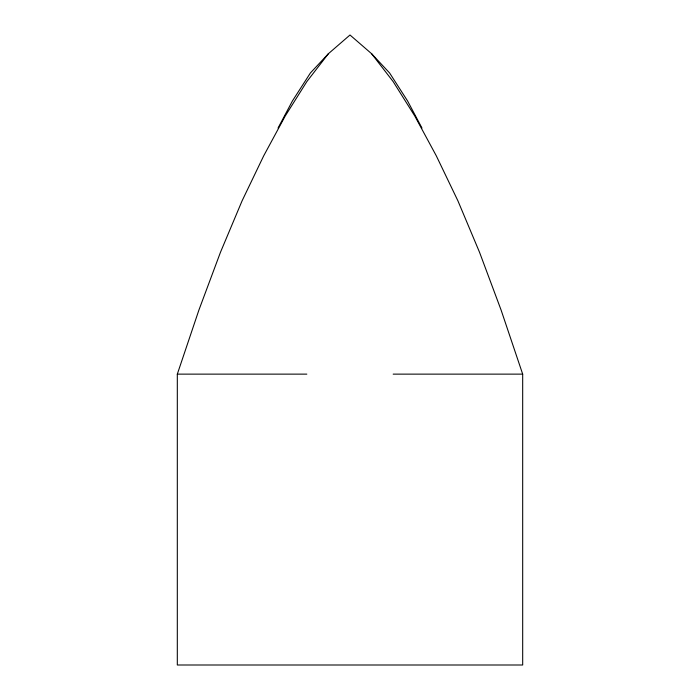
<?xml version="1.0" encoding="UTF-8"?>
<svg xmlns="http://www.w3.org/2000/svg" width="700" height="700" viewBox="0 0 700 700"><rect width="100%" height="100%" fill="white"/><g stroke="black" fill="none" stroke-linecap="round" stroke-linejoin="round"><path stroke-width="1.05" d="M328.405 53.708L306.819 81.638L285.233 115.99L263.655 155.916L242.06 200.891L220.474 252.263L198.888 310.1L177.319 374.132L177.31 665L522.69 665L522.681 374.132L501.113 310.1L479.526 252.263L457.94 200.891L436.345 155.916L414.767 115.99L393.181 81.638L371.595 53.708L350 35L328.405 53.708L310.406 72.966L292.425 100.949L278.04 128.056M177.319 374.132L306.828 374.132M393.172 374.132L522.681 374.132M371.595 53.708L389.594 72.966L407.575 100.949L421.969 128.056"/></g></svg>
